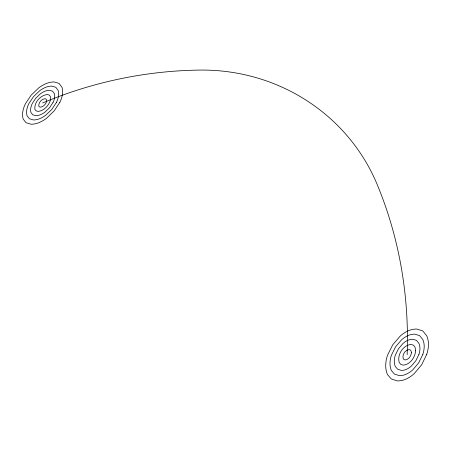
<?xml version="1.0" encoding="UTF-8"?>
<svg xmlns="http://www.w3.org/2000/svg" width="451" height="451" viewBox="0 0 451 451"><rect width="100%" height="100%" fill="white"/><g stroke="black" fill="none" stroke-linecap="round" stroke-linejoin="round"><path stroke-width="0.68" d="M407.135 354.751A432.966 396.305 -50.8 0 0 377.363 184.927A192.791 187.193 -17.7 0 0 199.505 70.08A474.79 444.1 -88.8 0 0 42.682 102.924M411.408 352.767C411.064 356.059 408.719 359.616 405.195 359.949L403.978 359.56L403.194 358.658C402.038 354.79 405.009 350.021 409.063 349.57L410.28 349.953L411.087 350.963L411.408 352.767M415.67 350.788C414.999 357.378 410.297 364.504 403.256 365.163L400.815 364.38L399.242 362.576C396.948 354.841 402.884 345.314 410.991 344.406L413.415 345.173L415.027 347.185L415.67 350.788M46.639 101.266C45.861 104.13 43.459 106.831 40.393 107.163L39.378 106.864L38.797 106.143C38.341 102.608 41.543 99.141 44.965 98.701L45.979 99L46.566 99.806L46.639 101.266M50.591 99.609C49.041 105.348 44.232 110.749 38.098 111.414L36.063 110.811L34.902 109.367C34 102.304 40.393 95.375 47.237 94.49L49.266 95.082L50.444 96.689L50.591 99.609M426.759 354.289L421.668 364.791L414.148 373.699A34.609 32.669 44.5 0 1 406.227 378.998A22.268 20.96 46.2 0 1 397.382 380.92L391.265 378.941L387.336 374.381A23.83 22.319 46.9 0 1 385.718 364.679A35.274 32.906 46.6 0 1 387.544 355.208L392.725 344.795L400.223 336.063A35.184 32.788 45.5 0 1 408.025 330.904A22.291 20.831 44 0 1 416.718 329.027L422.762 330.921L426.804 335.899A22.127 20.769 43.1 0 1 428.45 344.868A34.524 32.545 43.2 0 1 426.759 354.289M422.829 354.379L418.753 362.773L412.733 369.888A27.731 26.141 44.6 0 1 406.407 374.116A17.814 16.76 46 0 1 399.344 375.649L394.462 374.071L391.316 370.434A19.038 17.837 46.6 0 1 390.008 362.689A28.154 26.299 46.3 0 1 391.462 355.117L395.6 346.78L401.599 339.778A28.097 26.22 45.4 0 1 407.851 335.64A17.831 16.676 44.2 0 1 414.813 334.135L419.655 335.657L422.886 339.654A17.724 16.636 43.5 0 1 424.194 346.842A27.68 26.062 43.6 0 1 422.829 354.379M418.906 354.469L415.839 360.761L411.329 366.088A20.831 19.613 44.7 0 1 406.588 369.251A13.361 12.56 45.7 0 1 401.305 370.395L397.641 369.217L395.285 366.5A14.257 13.361 46.2 0 1 394.298 360.699A21.073 19.703 46 0 1 395.375 355.027L398.475 348.764L402.974 343.504A21.039 19.658 45.3 0 1 407.67 340.392A13.372 12.515 44.4 0 1 412.907 339.265L416.538 340.409L418.962 343.414A13.31 12.493 43.9 0 1 419.937 348.815A20.802 19.568 44 0 1 418.906 354.469M59.853 102.309L54.199 110.884L46.616 118.196A29.969 26.665 -24.7 0 1 39.102 122.587A19.207 17.155 -25.1 0 1 31.175 124.251L26.068 122.723L23.164 119.081A20.447 18.344 -24.8 0 1 22.86 111.245A30.155 27.128 -24.2 0 1 25.538 103.544L31.254 95.031L38.797 87.849A30.082 27.043 -23.5 0 1 46.211 83.559A19.134 17.138 -23.2 0 1 54.019 81.93L59.07 83.396L62.024 87.387A19.089 17.025 -23.5 0 1 62.424 94.642A29.896 26.586 -24.1 0 1 59.853 102.309M52.981 102.557L49.582 107.693L45.038 112.062A17.995 16.044 -24.5 0 1 40.539 114.684A11.517 10.288 -24.7 0 1 35.798 115.681L32.743 114.774L30.995 112.598A12.245 10.971 -24.5 0 1 30.798 107.913A18.063 16.208 -24.2 0 1 32.393 103.296L35.815 98.183L40.348 93.859A18.034 16.18 -23.8 0 1 44.807 91.271A11.489 10.283 -23.6 0 1 49.503 90.29L52.541 91.175L54.312 93.582A11.472 10.243 -23.7 0 1 54.537 97.952A17.967 16.016 -24.1 0 1 52.981 102.557M56.42 102.433L51.893 109.289L45.827 115.129A23.982 21.36 -24.6 0 1 39.823 118.63A15.362 13.722 -24.9 0 1 33.487 119.96L29.411 118.743L27.083 115.839A16.343 14.652 -24.7 0 1 26.834 109.576A24.106 21.659 -24.2 0 1 28.965 103.42L33.532 96.604L39.57 90.848A24.055 21.603 -23.6 0 1 45.506 87.409A15.311 13.71 -23.4 0 1 51.764 86.102L55.811 87.28L58.173 90.482A15.283 13.637 -23.6 0 1 58.483 96.3A23.937 21.31 -24.1 0 1 56.42 102.433"/></g></svg>
